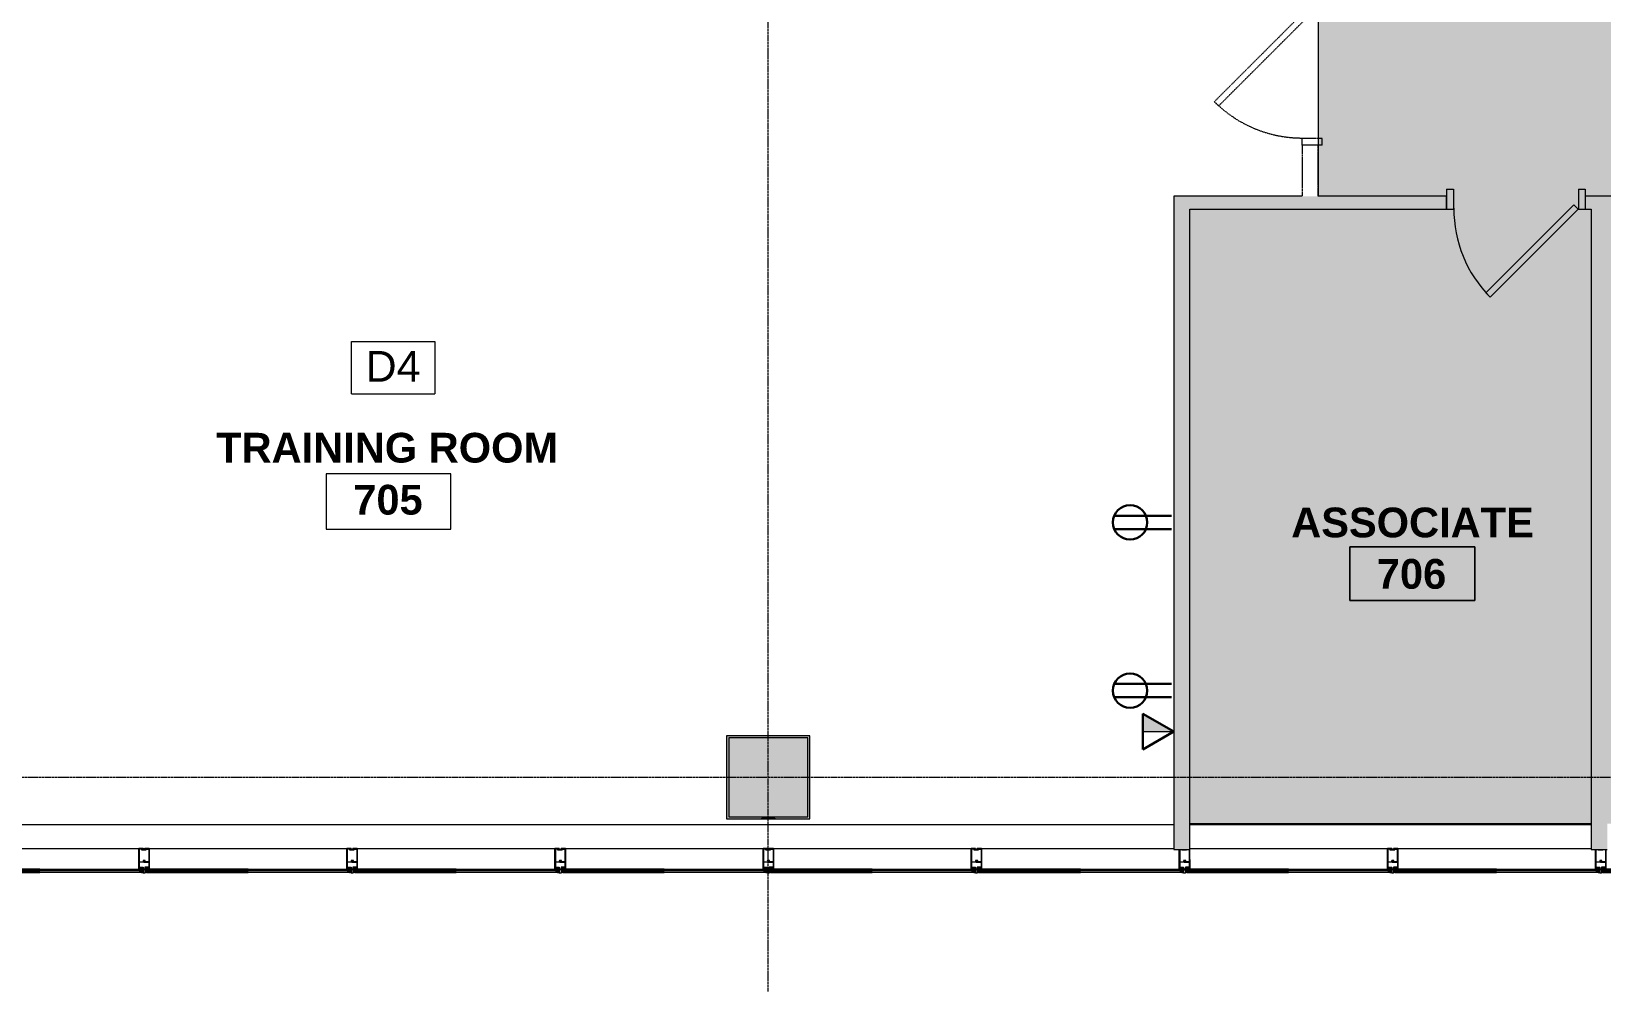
# Model space of a CAD drawing. Header units: inches. Extents: x -203 to 2791, y -968 to 768.
# Drawn here: x 1042.3 to 1495, y -570.5 to -296.2 of the extents above; entities that cross this region are included whole.
import ezdxf

# ---------------------------------------------------------------- set-up
doc = ezdxf.new("R2010")
doc.units = ezdxf.units.IN
doc.header["$MEASUREMENT"] = 0
doc.linetypes.add('Demolished', pattern=[0.1875, 0.125, -0.0625])
doc.linetypes.add('Grid Line 1_2_', pattern=[0.875, 0.5, -0.125, 0.125, -0.125])
for name, color, linetype, lineweight in [('A-ANNO-KEYN', 231, 'Continuous', 9), ('A-ANNO-NOTE', 131, 'Continuous', 13), ('A-AREA-IDEN', 2, 'Continuous', 9), ('A-Bldg-Patt', 7, 'Continuous', 9), ('A-Cols-Bldg', 7, 'Continuous', 9), ('A-DETL-GENF', 92, 'Continuous', 9), ('A-DETL-THIN', 151, 'Continuous', 9), ('A-DOOR', 31, 'Continuous', 13), ('A-DOOR-FRAM', 31, 'Continuous', 20), ('A-Glaz-Exst', 7, 'Continuous', 9), ('A-WALL', 113, 'Demolished', 9), ('A-WALL-PATT', 111, 'Continuous', 13), ('G-ANNO-TEXT', 231, 'Continuous', 9), ('I-WALL', 2, 'Continuous', 13), ('Jenner and Block 7fl_BB_dwg', 8, 'Continuous', 9), ('S-GRID', 1, 'Continuous', 9)]:
    doc.layers.add(name, color=color, linetype=linetype, lineweight=lineweight)
doc.styles.add('Arial', font='arial.ttf', dxfattribs={"height": 8.851796})
doc.styles.add('Swis721 Lt BT_B', font='', dxfattribs={"height": 8.583975})
doc.styles.get('Swis721 Lt BT_B').set_extended_font_data('Swis721 Lt BT', bold=True)

# ---------------------------------------------------------------- blocks, each defined once
blk = doc.blocks.new('Jenner and Block 7fl_BB_dwg_CW-STRIP-V12-Level 7 Demo')
at = {"layer": 'A-Glaz-Exst'}
for p, q in [((-133.51, -24.09), (-122.37, -50.32)), ((-122.14, -50.23), (-133.28, -23.99)), ((-132.82, -23.8), (-121.68, -50.03)), ((-121.45, -49.93), (-132.59, -23.7))]:
    blk.add_line(p, q, dxfattribs=at)
blk = doc.blocks.new('Jenner and Block 7fl_BB_dwg_CW-STRIP-5551912-Level 7 Demo')
at = {"layer": 'A-Glaz-Exst'}
for p, q in [((-127.34, -53.32), (-127.56, -52.8)), ((-127.5, -52.64), (-124.39, -51.32)), ((-127.2, -53.33), (-127.26, -53.35)), ((-126.62, -54.54), (-127.12, -53.36)), ((-126.42, -55.17), (-123.32, -53.85)), ((-124.23, -51.38), (-123.91, -52.13)), ((-124.09, -52.63), (-124.08, -52.59)), ((-124.09, -52.78), (-124.03, -52.91)), ((-124.06, -52.65), (-124.04, -52.6)), ((-124.05, -51.17), (-123.01, -50.73)), ((-124.04, -52.43), (-123.99, -52.37)), ((-124.01, -52.57), (-123.8, -52.48)), ((-123.96, -52.47), (-123.97, -52.44)), ((-123.96, -52.36), (-123.88, -52.36)), ((-123.92, -52.42), (-123.9, -52.45)), ((-123.75, -52.48), (-123.71, -52.5)), ((-123.74, -52.44), (-123.69, -52.46)), ((-123.25, -53.69), (-123.64, -52.78)), ((-123.59, -52.56), (-123.13, -53.64)), ((-122.97, -53.7), (-121.94, -53.26)), ((-121.88, -51.54), (-122.01, -51.58)), ((-121.75, -51.73), (-121.85, -51.55)), ((-121.68, -51.87), (-121.79, -51.93)), ((-121.72, -51.64), (-121.66, -51.83)), ((-120.76, -51.54), (-120.96, -51.08)), ((-126.7, -54.61), (-126.64, -54.58))]:
    blk.add_line(p, q, dxfattribs=at)
at = {"layer": 'A-Glaz-Exst', "flags": 128}
for points in [[(-133.51, -24.09), (-122.34, -50.38), (-122.08, -51.01), (-121.85, -50.92), (-133.28, -23.99)], [(-132.82, -23.8), (-121.39, -50.72), (-121.16, -50.62), (-132.59, -23.7)], [(-122.46, -50.43), (-122.48, -50.37), (-127.89, -52.67), (-127.4, -53.82), (-127.17, -53.72), (-127.4, -53.82), (-127.89, -52.67), (-122.48, -50.37), (-122.46, -50.43), (-122.34, -50.38), (-122.46, -50.43), (-122.69, -50.53)], [(-109.83, -79.22), (-121.26, -52.3), (-121.49, -52.4), (-121.22, -53.03), (-121.34, -53.08), (-121.31, -53.13), (-126.72, -55.43), (-127.21, -54.28), (-126.95, -54.17), (-126.98, -54.18), (-127.21, -54.28), (-126.72, -55.43), (-121.31, -53.13), (-121.34, -53.08), (-121.57, -53.17)], [(-126.88, -54.24), (-126.91, -54.19), (-127.09, -53.75), (-126.74, -54.59)], [(-126.92, -54.33), (-126.83, -54.53), (-126.86, -54.54), (-126.88, -54.5), (-126.92, -54.51), (-126.86, -54.66), (-126.82, -54.64), (-126.84, -54.6), (-126.81, -54.58), (-126.59, -55.1)], [(-123.94, -52.21), (-124.27, -52.35), (-124.17, -52.58), (-123.98, -52.5)], [(-123.87, -52.45), (-123.67, -52.37), (-124.11, -51.34)], [(-124.08, -52.57), (-124.09, -52.55), (-123.98, -52.5), (-124, -52.45), (-124.02, -52.45)], [(-123.87, -52.39), (-123.89, -52.4), (-123.87, -52.45), (-123.76, -52.41), (-123.75, -52.43)], [(-122.85, -50.8), (-122.46, -51.72), (-121.94, -51.5), (-121.95, -51.47), (-121.99, -51.48), (-122.01, -51.45), (-121.87, -51.38), (-121.85, -51.42), (-121.89, -51.45), (-121.88, -51.47), (-121.82, -51.45), (-120.96, -51.08), (-121.06, -50.85)], [(-122.34, -50.38), (-122.54, -50.87), (-122.2, -50.73), (-122.69, -50.53), (-122.37, -51.28)], [(-121.87, -53.1), (-122.26, -52.18), (-121.74, -51.96), (-121.73, -51.99), (-121.77, -52.01), (-121.75, -52.05), (-121.61, -51.99), (-121.63, -51.95), (-121.67, -51.96), (-121.68, -51.93), (-121.57, -51.89), (-121.69, -51.6), (-121.7, -51.6), (-121.69, -51.6), (-121.57, -51.89), (-120.76, -51.54), (-120.67, -51.77), (-121.82, -52.26)], [(-121.82, -51.45), (-120.96, -51.08), (-121.06, -50.85), (-122.21, -51.34)], [(-122.05, -51.56), (-122.05, -51.55), (-121.94, -51.5)], [(-121.99, -50.5), (-122.02, -50.42), (-121.62, -50.24), (-121.59, -50.33)], [(-121.96, -50.56), (-121.94, -50.62), (-121.84, -50.78), (-121.49, -50.63), (-121.54, -50.45), (-121.56, -50.39)], [(-110.06, -79.32), (-121.22, -53.03), (-121.71, -52.83), (-121.37, -52.68), (-121.57, -53.17), (-121.88, -52.43)], [(-121.7, -51.74), (-121.82, -51.45), (-121.7, -51.74), (-121.71, -51.74)], [(-121.81, -51.97), (-121.8, -51.98), (-121.74, -51.96)], [(-121.08, -52.63), (-121.11, -52.57), (-121.15, -52.39), (-120.81, -52.24), (-120.71, -52.4), (-120.68, -52.46)], [(-121.06, -52.69), (-121.02, -52.77), (-120.62, -52.6), (-120.66, -52.52)], [(-109.37, -79.03), (-120.8, -52.1), (-120.57, -52), (-109.14, -78.93)]]:
    blk.add_lwpolyline(points, dxfattribs=at)
blk.add_lwpolyline([(-120.67, -51.77), (-120.76, -51.54), (-121.57, -51.89), (-120.76, -51.54)], close=True, dxfattribs=at)
at = {"layer": 'A-Glaz-Exst'}
for centre, radius in [((-121.98, -50.53), 0.0312), ((-121.57, -50.36), 0.0313), ((-121.07, -52.66), 0.0312), ((-120.67, -52.49), 0.0312)]:
    blk.add_circle(centre, radius, dxfattribs=at)
for centre, radius, start, end in [((-127.45, -52.75), 0.125, 113.0045, 203.0045), ((-127.29, -53.29), 0.0625, 203.0045, 293.0045), ((-127.18, -53.39), 0.0625, 23.0045, 113.0045), ((-127.15, -53.78), 0.0625, 23.0045, 113.0045), ((-127.15, -53.78), 0.0625, 23.0045, 113.0045), ((-126.94, -54.2), 0.0312, 23.0045, 113.0045), ((-126.94, -54.2), 0.0312, 23.0045, 113.0045), ((-126.89, -54.31), 0.0312, 113.0045, 203.0045), ((-126.91, -54.26), 0.0313, 293.0045, 23.0045), ((-124.34, -51.43), 0.125, 23.0045, 113.0045), ((-124, -51.29), 0.125, 113.0045, 203.0045), ((-124.01, -52.66), 0.089, 160.7135, 253.0177), ((-124.03, -52.23), 0.548, 263.7768, 322.8434), ((-124.09, -52.58), 0.0197, 337.7655, 23.0045), ((-123.99, -52.65), 0.0695, 179.3043, 235.285), ((-124.03, -52.58), 0.0139, 50.356, 225.537), ((-124.03, -52.44), 0.016, 138.4428, 293.0045), ((-124.03, -52.23), 0.517, 269.0257, 316.9833), ((-124.05, -52.6), 0.0118, 337.7655, 45.537), ((-124.02, -52.26), 0.451, 268.6149, 317.394), ((-124.03, -52.23), 0.673, 269.5765, 305.68), ((-124.02, -52.56), 0.0118, 230.356, 293.0045), ((-123.96, -52.4), 0.04, 87.5662, 138.4428), ((-123.94, -52.43), 0.0306, 26.7074, 199.3016), ((-123.93, -52.46), 0.0306, 206.7074, 19.3016), ((-123.97, -52.16), 0.0625, 293.0045, 23.0045), ((-123.88, -52.38), 0.016, 293.0045, 87.5662), ((-123.8, -52.47), 0.0118, 293.0045, 355.653), ((-123.77, -52.47), 0.0139, 0.472, 175.653), ((-123.75, -52.47), 0.0118, 180.472, 248.2435), ((-123.73, -52.43), 0.0197, 203.0045, 248.2435), ((-123.75, -52.55), 0.0695, 350.7239, 46.7046), ((-123.73, -52.54), 0.089, 332.9913, 65.2955), ((-123.37, -53.73), 0.125, 293.0045, 23.0045), ((-123.02, -53.59), 0.125, 203.0045, 293.0045), ((-122.96, -50.85), 0.125, 23.0045, 113.0045), ((-122.22, -51.15), 0.313, 76.1346, 149.8744), ((-122.18, -51.16), 0.221, 68.0045, 194.8744), ((-122.26, -51.23), 0.125, 203.0045, 293.0045), ((-121.97, -51.25), 0.257, 114.4891, 201.5199), ((-122.02, -51.55), 0.0312, 203.0045, 288.0045), ((-121.98, -53.15), 0.125, 293.0045, 23.0045), ((-121.77, -52.38), 0.125, 113.0045, 203.0045), ((-121.88, -51.57), 0.0312, 23.0045, 108.0045), ((-121.67, -52.37), 0.221, 211.1346, 338.0045), ((-121.43, -51.25), 0.531, 84.932, 141.077), ((-121.58, -52.16), 0.257, 204.4891, 291.5199), ((-121.78, -51.95), 0.0312, 118.0045, 203.0045), ((-121.69, -52.41), 0.313, 256.1346, 329.8744), ((-121.72, -51.71), 0.0313, 208.0045, 293.0045), ((-121.69, -51.63), 0.0313, 113.0045, 198.0045), ((-121.55, -50.92), 0.145, 75.2021, 272.5168), ((-121.69, -51.84), 0.0312, 298.0045, 23.0045), ((-121.46, -50.89), 0.13, 309.3067, 96.5963), ((-121.06, -50.72), 0.266, 174.932, 231.077), ((-121.01, -50.7), 0.266, 174.932, 231.077), ((-121.21, -51.77), 0.531, 264.932, 321.077), ((-120.95, -50.67), 0.266, 174.932, 231.077), ((-121.06, -52.09), 0.145, 133.4921, 330.8069), ((-120.89, -50.65), 0.266, 174.932, 231.077), ((-120.97, -52.04), 0.13, 309.4127, 96.7023), ((-120.57, -51.87), 0.266, 174.932, 231.077), ((-120.52, -51.85), 0.266, 174.932, 231.077), ((-120.46, -51.82), 0.266, 174.932, 231.077), ((-120.4, -51.8), 0.266, 174.932, 231.077), ((-126.71, -54.58), 0.0312, 203.0045, 293.0045), ((-126.65, -54.55), 0.0313, 293.0045, 23.0045), ((-126.47, -55.05), 0.125, 203.0045, 293.0045)]:
    blk.add_arc(centre, radius, start, end, dxfattribs=at)
blk = doc.blocks.new('Jenner and Block 7fl_BB_dwg_CW-STRIP-V13-Level 7 Demo')
at = {"layer": 'A-Glaz-Exst'}
for p, q in [((-127.5, -52.64), (-124.39, -51.32)), ((-127.2, -53.33), (-127.26, -53.35)), ((-126.62, -54.54), (-127.12, -53.36)), ((-126.42, -55.17), (-123.32, -53.85)), ((-124.23, -51.38), (-123.91, -52.13)), ((-124.09, -52.63), (-124.08, -52.59)), ((-124.09, -52.78), (-124.03, -52.91)), ((-124.06, -52.65), (-124.04, -52.6)), ((-124.05, -51.17), (-123.01, -50.73)), ((-124.04, -52.43), (-123.99, -52.37)), ((-124.01, -52.57), (-123.8, -52.48)), ((-123.96, -52.47), (-123.97, -52.44)), ((-123.96, -52.36), (-123.88, -52.36)), ((-123.92, -52.42), (-123.9, -52.45)), ((-123.75, -52.48), (-123.71, -52.5)), ((-123.74, -52.44), (-123.69, -52.46)), ((-123.25, -53.69), (-123.64, -52.78)), ((-123.59, -52.56), (-123.13, -53.64)), ((-122.97, -53.7), (-121.94, -53.26)), ((-121.88, -51.54), (-122.01, -51.58)), ((-121.75, -51.73), (-121.85, -51.55)), ((-121.68, -51.87), (-121.79, -51.93)), ((-121.72, -51.64), (-121.66, -51.83)), ((-120.76, -51.54), (-120.96, -51.08)), ((-126.7, -54.61), (-126.64, -54.58))]:
    blk.add_line(p, q, dxfattribs=at)
at = {"layer": 'A-Glaz-Exst', "flags": 128}
for points in [[(-133.51, -24.09), (-122.34, -50.38), (-122.08, -51.01), (-121.85, -50.92), (-133.28, -23.99)], [(-132.82, -23.8), (-121.39, -50.72), (-121.16, -50.62), (-132.59, -23.7)], [(-122.46, -50.43), (-122.48, -50.37), (-127.6, -52.55)], [(-127.6, -52.55), (-122.48, -50.37), (-122.46, -50.43), (-122.34, -50.38), (-122.46, -50.43), (-122.69, -50.53)], [(-109.83, -79.22), (-121.26, -52.3), (-121.49, -52.4), (-121.22, -53.03), (-121.34, -53.08), (-121.31, -53.13), (-126.43, -55.31)], [(-126.43, -55.31), (-121.31, -53.13), (-121.34, -53.08), (-121.57, -53.17)], [(-123.94, -52.21), (-124.27, -52.35), (-124.17, -52.58), (-123.98, -52.5)], [(-123.87, -52.45), (-123.67, -52.37), (-124.11, -51.34)], [(-124.08, -52.57), (-124.09, -52.55), (-123.98, -52.5), (-124, -52.45), (-124.02, -52.45)], [(-123.87, -52.39), (-123.89, -52.4), (-123.87, -52.45), (-123.76, -52.41), (-123.75, -52.43)], [(-122.85, -50.8), (-122.46, -51.72), (-121.94, -51.5), (-121.95, -51.47), (-121.99, -51.48), (-122.01, -51.45), (-121.87, -51.38), (-121.85, -51.42), (-121.89, -51.45), (-121.88, -51.47), (-121.82, -51.45), (-120.96, -51.08), (-121.06, -50.85)], [(-122.34, -50.38), (-122.54, -50.87), (-122.2, -50.73), (-122.69, -50.53), (-122.37, -51.28)], [(-121.87, -53.1), (-122.26, -52.18), (-121.74, -51.96), (-121.73, -51.99), (-121.77, -52.01), (-121.75, -52.05), (-121.61, -51.99), (-121.63, -51.95), (-121.67, -51.96), (-121.68, -51.93), (-121.57, -51.89), (-121.69, -51.6), (-121.7, -51.6), (-121.69, -51.6), (-121.57, -51.89), (-120.76, -51.54), (-120.67, -51.77), (-121.82, -52.26)], [(-121.82, -51.45), (-120.96, -51.08), (-121.06, -50.85), (-122.21, -51.34)], [(-122.05, -51.56), (-122.05, -51.55), (-121.94, -51.5)], [(-121.99, -50.5), (-122.02, -50.42), (-121.62, -50.24), (-121.59, -50.33)], [(-121.96, -50.56), (-121.94, -50.62), (-121.84, -50.78), (-121.49, -50.63), (-121.54, -50.45), (-121.56, -50.39)], [(-110.06, -79.32), (-121.22, -53.03), (-121.71, -52.83), (-121.37, -52.68), (-121.57, -53.17), (-121.88, -52.43)], [(-121.7, -51.74), (-121.82, -51.45), (-121.7, -51.74), (-121.71, -51.74)], [(-121.81, -51.97), (-121.8, -51.98), (-121.74, -51.96)], [(-121.08, -52.63), (-121.11, -52.57), (-121.15, -52.39), (-120.81, -52.24), (-120.71, -52.4), (-120.68, -52.46)], [(-121.06, -52.69), (-121.02, -52.77), (-120.62, -52.6), (-120.66, -52.52)], [(-109.37, -79.03), (-120.8, -52.1), (-120.57, -52), (-109.14, -78.93)]]:
    blk.add_lwpolyline(points, dxfattribs=at)
blk.add_lwpolyline([(-120.67, -51.77), (-120.76, -51.54), (-121.57, -51.89), (-120.76, -51.54)], close=True, dxfattribs=at)
at = {"layer": 'A-Glaz-Exst'}
for centre, radius in [((-121.98, -50.53), 0.0312), ((-121.57, -50.36), 0.0313), ((-121.07, -52.66), 0.0312), ((-120.67, -52.49), 0.0312)]:
    blk.add_circle(centre, radius, dxfattribs=at)
for centre, radius, start, end in [((-127.45, -52.75), 0.125, 113.0045, 144.8243), ((-127.18, -53.39), 0.0625, 23.0045, 113.0045), ((-124.34, -51.43), 0.125, 23.0045, 113.0045), ((-124, -51.29), 0.125, 113.0045, 203.0045), ((-124.01, -52.66), 0.089, 160.7135, 253.0177), ((-124.03, -52.23), 0.548, 263.7768, 322.8434), ((-124.09, -52.58), 0.0197, 337.7655, 23.0045), ((-123.99, -52.65), 0.0695, 179.3043, 235.285), ((-124.03, -52.58), 0.0139, 50.356, 225.537), ((-124.03, -52.44), 0.016, 138.4428, 293.0045), ((-124.03, -52.23), 0.517, 269.0257, 316.9833), ((-124.05, -52.6), 0.0118, 337.7655, 45.537), ((-124.02, -52.26), 0.451, 268.6149, 317.394), ((-124.03, -52.23), 0.673, 269.5765, 305.68), ((-124.02, -52.56), 0.0118, 230.356, 293.0045), ((-123.96, -52.4), 0.04, 87.5662, 138.4428), ((-123.94, -52.43), 0.0306, 26.7074, 199.3016), ((-123.93, -52.46), 0.0306, 206.7074, 19.3016), ((-123.97, -52.16), 0.0625, 293.0045, 23.0045), ((-123.88, -52.38), 0.016, 293.0045, 87.5662), ((-123.8, -52.47), 0.0118, 293.0045, 355.653), ((-123.77, -52.47), 0.0139, 0.472, 175.653), ((-123.75, -52.47), 0.0118, 180.472, 248.2435), ((-123.73, -52.43), 0.0197, 203.0045, 248.2435), ((-123.75, -52.55), 0.0695, 350.7239, 46.7046), ((-123.73, -52.54), 0.089, 332.9913, 65.2955), ((-123.37, -53.73), 0.125, 293.0045, 23.0045), ((-123.02, -53.59), 0.125, 203.0045, 293.0045), ((-122.96, -50.85), 0.125, 23.0045, 113.0045), ((-122.22, -51.15), 0.313, 76.1346, 149.8744), ((-122.18, -51.16), 0.221, 68.0045, 194.8744), ((-122.26, -51.23), 0.125, 203.0045, 293.0045), ((-121.97, -51.25), 0.257, 114.4891, 201.5199), ((-122.02, -51.55), 0.0312, 203.0045, 288.0045), ((-121.98, -53.15), 0.125, 293.0045, 23.0045), ((-121.77, -52.38), 0.125, 113.0045, 203.0045), ((-121.88, -51.57), 0.0312, 23.0045, 108.0045), ((-121.67, -52.37), 0.221, 211.1346, 338.0045), ((-121.43, -51.25), 0.531, 84.932, 141.077), ((-121.58, -52.16), 0.257, 204.4891, 291.5199), ((-121.78, -51.95), 0.0312, 118.0045, 203.0045), ((-121.69, -52.41), 0.313, 256.1346, 329.8744), ((-121.72, -51.71), 0.0313, 208.0045, 293.0045), ((-121.69, -51.63), 0.0313, 113.0045, 198.0045), ((-121.55, -50.92), 0.145, 75.2021, 272.5168), ((-121.69, -51.84), 0.0312, 298.0045, 23.0045), ((-121.46, -50.89), 0.13, 309.3067, 96.5963), ((-121.06, -50.72), 0.266, 174.932, 231.077), ((-121.01, -50.7), 0.266, 174.932, 231.077), ((-121.21, -51.77), 0.531, 264.932, 321.077), ((-120.95, -50.67), 0.266, 174.932, 231.077), ((-121.06, -52.09), 0.145, 133.4921, 330.8069), ((-120.89, -50.65), 0.266, 174.932, 231.077), ((-120.97, -52.04), 0.13, 309.4127, 96.7023), ((-120.57, -51.87), 0.266, 174.932, 231.077), ((-120.52, -51.85), 0.266, 174.932, 231.077), ((-120.46, -51.82), 0.266, 174.932, 231.077), ((-120.4, -51.8), 0.266, 174.932, 231.077), ((-126.71, -54.58), 0.0312, 203.0045, 293.0045), ((-126.65, -54.55), 0.0313, 293.0045, 23.0045), ((-126.47, -55.05), 0.125, 261.1847, 293.0045)]:
    blk.add_arc(centre, radius, start, end, dxfattribs=at)
blk = doc.blocks.new('Jenner and Block 7fl_BB_dwg-4985401-Level 7 Demo')
at = {"layer": 'A-Bldg-Patt'}
blk.add_hatch(color=256, dxfattribs=at).paths.add_polyline_path([(1256.61, -523.31), (1256.61, -523.13), (1252.86, -523.13), (1252.86, -523.31)], flags=0)
for p, q in [((1256.61, -523.13), (1252.86, -523.13)), ((1252.86, -523.13), (1252.86, -523.31)), ((1252.86, -523.31), (1256.61, -523.31)), ((1256.61, -523.31), (1256.61, -523.13))]:
    blk.add_line(p, q, dxfattribs=at)
at = {"layer": 'A-Cols-Bldg'}
blk.add_line((1252.86, -523.31), (1256.61, -523.31), dxfattribs=at)
at = {"layer": 'A-Glaz-Exst'}
for p, q in [((1016.23, -524.94), (1371.67, -524.94)), ((1376.3, -524.94), (1491.98, -524.94)), ((1016.23, -531.81), (1073.23, -531.81)), ((1074.23, -531.81), (1131.23, -531.81)), ((1076.23, -531.81), (1133.23, -531.81)), ((1136.23, -531.81), (1193.23, -531.81)), ((1196.23, -531.81), (1253.23, -531.81)), ((1198.23, -531.81), (1255.23, -531.81)), ((1256.23, -531.81), (1313.23, -531.81)), ((1316.23, -531.81), (1371.67, -531.81)), ((1376.3, -531.81), (1433.23, -531.81)), ((1436.23, -531.81), (1491.98, -531.81))]:
    blk.add_line(p, q, dxfattribs=at)
at = {"rotation": 246.9955198969619}
for name, p in [('Jenner and Block 7fl_BB_dwg_CW-STRIP-5551912-Level 7 Demo', (1074.73, -670.12)), ('Jenner and Block 7fl_BB_dwg_CW-STRIP-5551912-Level 7 Demo', (1134.73, -670.12)), ('Jenner and Block 7fl_BB_dwg_CW-STRIP-5551912-Level 7 Demo', (1194.73, -670.12)), ('Jenner and Block 7fl_BB_dwg_CW-STRIP-5551912-Level 7 Demo', (1254.73, -670.12)), ('Jenner and Block 7fl_BB_dwg_CW-STRIP-5551912-Level 7 Demo', (1314.73, -670.12)), ('Jenner and Block 7fl_BB_dwg_CW-STRIP-V13-Level 7 Demo', (1374.73, -670.12)), ('Jenner and Block 7fl_BB_dwg_CW-STRIP-5551912-Level 7 Demo', (1434.73, -670.12)), ('Jenner and Block 7fl_BB_dwg_CW-STRIP-V13-Level 7 Demo', (1494.73, -670.12)), ('Jenner and Block 7fl_BB_dwg_CW-STRIP-V12-Level 7 Demo', (1014.73, -670.12))]:
    blk.add_blockref(name, p, dxfattribs=at)
blk = doc.blocks.new('Single Flush - OTJ_SOLIDFLUSH_ALUM-4761326-Level 7 Demo')
at = {"layer": 'A-DOOR', "color": 250, "linetype": 'Demolished', "lineweight": 20}
for p, q in [((-7.42, 27.64), (-8.65, 26.4)), ((17.91, 2.31), (-7.42, 27.64)), ((-8.65, 26.4), (16.67, 1.08)), ((16.67, 1.08), (17.91, 2.31))]:
    blk.add_line(p, q, dxfattribs=at)
at = {"layer": 'A-DOOR', "color": 7, "linetype": 'Demolished', "lineweight": 9}
blk.add_arc((17.91, 2.31), 35.81, 135, 180.5, dxfattribs=at)
at = {"layer": 'A-DOOR-FRAM', "color": 250, "linetype": 'Demolished'}
for p, q in [((-20, -3.44), (-20, 2.31)), ((-20, 2.31), (-18, 2.31)), ((-18, -3.44), (-18, 2.31)), ((18, -3.44), (18, 2.31)), ((18, 2.31), (20, 2.31)), ((20, -3.44), (20, 2.31)), ((-20, -3.44), (-18, -3.44)), ((18, -3.44), (20, -3.44))]:
    blk.add_line(p, q, dxfattribs=at)
blk = doc.blocks.new('Single Flush - OTJ_SOLIDFLUSH_ALUM-5611425-Level 7 Demo')
at = {"layer": 'A-DOOR', "color": 8, "lineweight": 20}
for p, q in [((-8.65, -25.96), (16.67, -0.64)), ((17.91, -1.88), (-7.42, -27.2)), ((16.67, -0.64), (17.91, -1.88)), ((-7.42, -27.2), (-8.65, -25.96))]:
    blk.add_line(p, q, dxfattribs=at)
at = {"layer": 'A-DOOR', "color": 55, "lineweight": 9}
blk.add_arc((17.91, -1.88), 35.81, 179.5, 225, dxfattribs=at)
at = {"layer": 'A-DOOR-FRAM', "color": 8}
for p, q in [((-20, 3.87), (-20, -1.88)), ((-20, 3.87), (-18, 3.87)), ((-18, 3.87), (-18, -1.88)), ((18, 3.87), (18, -1.88)), ((18, 3.87), (20, 3.87)), ((20, 3.87), (20, -1.88)), ((-20, -1.88), (-18, -1.88)), ((18, -1.88), (20, -1.88))]:
    blk.add_line(p, q, dxfattribs=at)
blk = doc.blocks.new('Jenner and Block 7fl_BB_dwg-V27-Level 7 Demo')
at = {"layer": 'A-Bldg-Patt'}
blk.add_hatch(color=256, dxfattribs=at).paths.add_polyline_path([(1256.61, -523.31), (1256.61, -523.13), (1252.86, -523.13), (1252.86, -523.31)], flags=0)
for p, q in [((1256.61, -523.13), (1252.86, -523.13)), ((1252.86, -523.13), (1252.86, -523.31)), ((1252.86, -523.31), (1256.61, -523.31)), ((1256.61, -523.31), (1256.61, -523.13))]:
    blk.add_line(p, q, dxfattribs=at)
at = {"layer": 'A-Cols-Bldg'}
blk.add_line((1252.86, -523.31), (1256.61, -523.31), dxfattribs=at)
at = {"layer": 'A-Glaz-Exst'}
for p, q in [((1016.23, -524.94), (1371.67, -524.94)), ((1376.3, -524.94), (1491.98, -524.94)), ((1016.23, -531.81), (1073.23, -531.81)), ((1074.23, -531.81), (1131.23, -531.81)), ((1076.23, -531.81), (1133.23, -531.81)), ((1136.23, -531.81), (1193.23, -531.81)), ((1196.23, -531.81), (1253.23, -531.81)), ((1198.23, -531.81), (1255.23, -531.81)), ((1256.23, -531.81), (1313.23, -531.81)), ((1316.23, -531.81), (1371.67, -531.81)), ((1376.3, -531.81), (1433.23, -531.81)), ((1436.23, -531.81), (1491.98, -531.81))]:
    blk.add_line(p, q, dxfattribs=at)
at = {"rotation": 246.9955198969619}
for name, p in [('Jenner and Block 7fl_BB_dwg_CW-STRIP-5551912-Level 7 Demo', (1074.73, -670.12)), ('Jenner and Block 7fl_BB_dwg_CW-STRIP-5551912-Level 7 Demo', (1134.73, -670.12)), ('Jenner and Block 7fl_BB_dwg_CW-STRIP-5551912-Level 7 Demo', (1194.73, -670.12)), ('Jenner and Block 7fl_BB_dwg_CW-STRIP-5551912-Level 7 Demo', (1254.73, -670.12)), ('Jenner and Block 7fl_BB_dwg_CW-STRIP-5551912-Level 7 Demo', (1314.73, -670.12)), ('Jenner and Block 7fl_BB_dwg_CW-STRIP-V13-Level 7 Demo', (1374.73, -670.12)), ('Jenner and Block 7fl_BB_dwg_CW-STRIP-5551912-Level 7 Demo', (1434.73, -670.12)), ('Jenner and Block 7fl_BB_dwg_CW-STRIP-V13-Level 7 Demo', (1494.73, -670.12)), ('Jenner and Block 7fl_BB_dwg_CW-STRIP-V12-Level 7 Demo', (1014.73, -670.12))]:
    blk.add_blockref(name, p, dxfattribs=at)
blk = doc.blocks.new('Room Tag - Room Name and Number-3379422-Level 7 Demo')
at = {"layer": 'A-AREA-IDEN'}
for p, q in [((-0.1881, -0.1636), (-0.1881, -0.0018)), ((-0.1881, -0.0018), (0.1869, -0.0018)), ((0.1869, -0.0018), (-0.1881, -0.0018)), ((-0.1881, -0.0018), (-0.1881, -0.1636)), ((0.1869, -0.0018), (0.1869, -0.1636)), ((0.1869, -0.1636), (0.1869, -0.0018)), ((0.1869, -0.1636), (-0.1881, -0.1636)), ((-0.1881, -0.1636), (0.1869, -0.1636))]:
    blk.add_line(p, q, dxfattribs=at)
blk = doc.blocks.new('Keynote Tag - Keynote Number - Boxed-135510-Level 7 Demo')
at = {"layer": 'A-ANNO-KEYN'}
for p, q in [((-0.125, -0.0792), (-0.125, 0.0781)), ((-0.125, 0.0781), (0.125, 0.0781)), ((0.125, 0.0781), (0.125, -0.0792)), ((-0.125, -0.0792), (0.125, -0.0792))]:
    blk.add_line(p, q, dxfattribs=at)

msp = doc.modelspace()

# ---------------------------------------------------------------- hatches: boundary and pattern name
at = {"layer": 'A-ANNO-NOTE', "lineweight": 9}
msp.add_hatch(color=55, dxfattribs=at).paths.add_polyline_path([(1371.67, -498.13), (1362.74, -492.97), (1362.74, -498.13)], flags=0)
at = {"layer": 'A-DETL-GENF'}
h = msp.add_hatch(color=9, dxfattribs=at)
h.paths.add_polyline_path([(131.76, -847.99), (290.74, -780.5), (225.6, -627.04), (211.09, -633.2), (209.28, -628.94), (209.42, -628.88), (203.59, -616.37), (207.78, -614.42), (213.68, -627.08), (295.77, -592.23), (297.58, -596.49), (229.86, -625.23), (295, -778.69), (401.08, -733.65), (335.95, -580.2), (334.4, -580.86), (332.59, -576.6), (420.96, -539.09), (422.76, -543.35), (340.21, -578.39), (405.34, -731.84), (511.69, -686.69), (511.69, -619.13), (494.67, -619.13), (494.67, -614.13), (492.17, -614.13), (492.17, -540), (465.42, -540), (465.42, -525.24), (459.58, -527.72), (457.78, -523.46), (465.42, -520.22), (465.42, -507.38), (497.17, -507.38), (497.17, -511.56), (497.67, -511.56), (497.67, -516.56), (497.17, -516.56), (497.17, -614.13), (658.09, -614.13), (718.7, -588.4), (718.7, -513.05), (720.73, -513.05), (720.73, -508.94), (744.73, -508.94), (744.73, -510.06), (757.98, -510.06), (757.98, -505.44), (626.98, -505.44), (626.98, -505.32), (560.67, -505.32), (560.67, -516.56), (537.67, -516.56), (537.67, -511.56), (555.67, -511.56), (555.67, -395.31), (560.67, -395.31), (560.67, -438.44), (560.17, -438.44), (560.17, -441.94), (560.67, -441.94), (560.67, -498.32), (619.98, -498.32), (619.98, -477.94), (626.98, -477.94), (626.98, -501.94), (757.98, -501.94), (757.98, -376.94), (625.46, -376.94), (625.46, -433.44), (624.19, -433.44), (624.19, -433.94), (625.46, -433.94), (625.46, -441.94), (600.17, -441.94), (600.17, -438.44), (621.96, -438.44), (621.96, -303.25), (601.17, -303.25), (601.17, -299.75), (634.61, -299.75), (634.61, -357.01), (793.96, -357.01), (793.96, -230.99), (634.98, -230.99), (634.98, -254.99), (560.67, -254.98), (560.67, -299.75), (561.17, -299.75), (561.17, -303.25), (560.67, -303.25), (560.67, -346.75), (555.67, -346.75), (555.67, -249.98), (575.84, -249.98), (575.84, -200.84), (587.09, -200.84), (587.09, -243.74), (631.48, -243.74), (631.48, -224.99), (675.98, -224.99), (675.98, -160.84), (576.74, -160.84), (576.74, -173.53), (546.74, -173.53), (546.74, 43.98), (1001.73, 43.98), (1001.73, -243.6), (961.86, -243.6), (961.86, -227.44), (963.74, -227.44), (963.74, -224.72), (769.74, -224.72), (769.74, -224.99), (799.96, -224.99), (799.96, -303.86), (963.74, -303.86), (963.74, -267.44), (968.74, -267.44), (968.74, -284.3), (1048.58, -284.3), (1048.57, -116.84), (1052.07, -116.84), (1052.05, -76.84), (1048.57, -76.84), (1048.56, 0.1), (1552.61, 0.1), (1552.61, 338), (1723.3, 338), (1723.3, 351.59), (1731.86, 351.59), (1731.86, 355.59), (1736.48, 355.59), (1736.48, 351.59), (1910.23, 351.59), (1910.23, 580.43), (-120.35, 580.43), (-120.35, 406.96), (53.87, 406.96), (53.87, 426.96), (70.73, 426.96), (70.73, 422.34), (58.49, 422.34), (58.49, 402.34), (58.05, 402.34), (58.05, 327.65), (54.3, 327.65), (54.3, 402.34), (-120.35, 402.34), (-120.35, 286.96), (54.3, 286.96), (54.3, 287.65), (58.05, 287.65), (58.05, 279.65), (54.3, 279.65), (54.3, 282.34), (-120.35, 282.34), (-120.35, 166.96), (54.3, 166.96), (54.3, 239.65), (58.05, 239.65), (58.05, 160.65), (54.3, 160.65), (54.3, 162.34), (-120.35, 162.34), (-120.35, 0.55), (-80.76, 0.55), (-80.76, -12.89), (54.3, -12.89), (54.3, 120.65), (58.05, 120.65), (58.05, -20.2), (54.3, -20.2), (54.3, -17.52), (-80.76, -17.52), (-80.76, -30.95), (-120.35, -30.95), (-120.35, -193.04), (54.3, -193.04), (54.3, -60.2), (58.05, -60.2), (58.05, -218.21), (72.52, -252.29), (69.07, -253.76), (54.3, -218.97), (54.3, -197.66), (-120.35, -197.66), (-120.35, -254.17), (-74.96, -361.1), (84.5, -290.1), (84.7, -290.58), (88.16, -289.11), (140.82, -413.14), (137.36, -414.61), (86.31, -294.36), (-73.15, -365.35), (42.67, -638.13), (201.92, -566.67), (175.4, -504.2), (178.85, -502.74), (207.15, -569.39), (190.31, -576.95), (190.88, -578.17), (186.68, -580.12), (186.09, -578.85), (44.47, -642.39), (120.79, -822.14)], flags=0)
h.paths.add_polyline_path([(225.76, -805.76), (216.38, -783.67), (238.47, -774.29), (247.85, -796.38), (232.98, -802.69)], flags=0)
h.paths.add_polyline_path([(446.67, -711.97), (437.29, -689.88), (459.38, -680.5), (468.76, -702.59), (451.58, -709.88)], flags=0)
h.paths.add_polyline_path([(516.31, -684.73), (893.34, -524.65), (967.94, -524.65), (967.94, -523.31), (944.23, -523.31), (944.23, -523.6), (744.73, -523.6), (744.73, -532.94), (723.7, -532.94), (723.7, -561.42), (744.73, -561.42), (744.73, -585.42), (723.7, -585.42), (723.7, -591.71), (659.11, -619.13), (590.81, -619.13), (590.81, -647.06), (516.73, -647.06), (516.73, -643.56), (587.31, -643.56), (587.31, -619.13), (516.31, -619.13), (516.31, -647.06)], flags=0)
h.paths.add_polyline_path([(262.35, -545.88), (246.3, -508.06), (353.1, -462.71), (227.52, -166.92), (120.79, -212.45), (111.01, -189.4), (111.01, 5.62), (114.76, 5.62), (114.76, -29.22), (206.98, -29.22), (206.98, 5.62), (253.21, 5.62), (256.4, 0.1), (258.31, 0.1), (258.31, -3.4), (257.26, -3.4), (257.26, -33.09), (236.48, -33.09), (236.48, -149.24), (377.3, -149.23), (377.29, -3.4), (298.31, -3.4), (298.31, 0.1), (494.79, 0.1), (494.79, -99.48), (491.3, -99.48), (491.29, -3.4), (380.79, -3.4), (380.8, -149.23), (491.3, -149.22), (491.31, -139.48), (494.8, -139.48), (494.81, -201.31), (491.31, -201.31), (491.3, -152.72), (236.48, -152.74), (236.48, -179.07), (297.94, -323.84), (491.32, -323.82), (491.32, -321.75), (494.82, -321.75), (494.83, -446.72), (415.96, -480.36), (414.59, -477.14), (491.33, -444.4), (491.32, -327.32), (299.43, -327.34), (370.94, -495.76), (377.8, -492.83), (379.17, -496.05), (369.08, -500.35), (354.47, -465.93), (287.28, -494.46), (301.97, -529.06), (263.06, -545.58)], flags=0)
h.paths.add_polyline_path([(263.06, -541.78), (297.38, -527.21), (284.06, -495.83), (271.83, -501.02), (281.21, -523.11), (259.11, -532.49), (262.35, -540.12)], flags=0)
h.paths.add_polyline_path([(3.31, -538.98), (-6.07, -516.89), (16.02, -507.51), (19.36, -515.37), (155.59, -457.53), (153, -451.43), (156.45, -449.96), (163.22, -465.92), (159.77, -467.38), (157.39, -461.78), (21.16, -519.62), (25.4, -529.6), (16.02, -533.58)], flags=0)
h.paths.add_polyline_path([(492.17, -535.38), (492.17, -532.94), (471.73, -532.94), (471.73, -512), (470.05, -512), (470.05, -535.38), (491.33, -535.38)], flags=0)
h.paths.add_polyline_path([(1723.7, -524.65), (1723.7, -377.36), (1552.61, -377.36), (1552.61, -347.49), (1539.3, -347.49), (1539.3, -343.74), (1552.61, -343.74), (1552.61, -72.05), (1491.14, -72.05), (1491.14, -77.99), (1487.64, -77.99), (1487.64, -3.4), (1268.73, -3.4), (1268.73, -29.34), (1240.73, -29.34), (1240.73, -3.4), (1166.06, -3.4), (1166.06, -120.24), (1487.64, -120.24), (1487.64, -117.99), (1491.14, -117.99), (1491.14, -287.8), (1483.46, -287.8), (1483.46, -284.3), (1487.64, -284.3), (1487.64, -123.74), (1052.07, -123.74), (1052.08, -284.3), (1443.46, -284.3), (1443.46, -287.8), (1413.3, -287.8), (1413.3, -343.74), (1450.3, -343.74), (1450.3, -347.49), (1376.3, -347.49), (1376.3, -524.65), (1491.98, -524.65), (1491.98, -347.49), (1490.3, -347.49), (1490.3, -343.74), (1499.3, -343.74), (1499.3, -347.49), (1496.61, -347.49), (1496.61, -524.65), (1723.3, -524.65)], flags=0)
h.paths.add_polyline_path([(1542.73, -523.31), (1542.73, -499.31), (1566.73, -499.31), (1566.73, -523.31), (1552.61, -523.31)], flags=0)
h.paths.add_polyline_path([(763.98, -520.1), (940.73, -520.1), (940.73, -497.31), (963.74, -497.31), (963.74, -457.44), (946.48, -457.44), (946.48, -308.86), (799.96, -308.86), (799.96, -363.01), (625.46, -363.01), (625.46, -370.94), (763.98, -370.94), (763.98, -513.56), (744.73, -513.56), (744.73, -520.1), (757.98, -520.1)], flags=0)
h.paths.add_polyline_path([(963.74, -452.44), (963.74, -308.86), (951.48, -308.86), (951.48, -452.44)], flags=0)
h.paths.add_polyline_path([(625.46, -357.01), (631.11, -357.01), (631.11, -303.25), (625.46, -303.25), (625.46, -303.84)], flags=0)
h.paths.add_polyline_path([(491.32, -281.75), (491.32, -281.75), (491.32, -225.31), (471.73, -225.31), (471.73, -201.31), (494.81, -201.31), (494.81, -281.75), (491.32, -281.75)], flags=0)
h.paths.add_polyline_path([(988.73, -227.44), (992.74, -227.44), (992.74, -227.33), (968.74, -227.33), (968.74, -227.44), (968.96, -227.44)], flags=0)
h.paths.add_polyline_path([(739.47, -224.99), (766.24, -224.99), (766.24, -204.81), (679.48, -204.81), (679.48, -224.99)], flags=0)
h.paths.add_polyline_path([(905.64, -217.72), (963.74, -217.72), (963.74, -199.94), (988.73, -199.94), (988.73, -161.74), (992.74, -161.74), (992.74, -121.74), (988.73, -121.74), (988.73, -121.34), (980.11, -121.34), (980.11, -122.59), (769.74, -122.59), (769.74, -217.72), (894.29, -217.72)], flags=0)
h.paths.add_polyline_path([(729.42, -201.31), (766.24, -201.31), (766.24, -119.34), (679.48, -119.34), (679.48, -201.31), (698.39, -201.31)], flags=0)
h.paths.add_polyline_path([(232.98, -170.83), (232.98, -164.59), (230.74, -165.55), (232.3, -169.22)], flags=0)
h.paths.add_polyline_path([(227.86, -167.28), (227.67, -166.85), (227.57, -166.9)], flags=0)
h.paths.add_polyline_path([(574.9, -146.84), (668.23, -146.84), (668.23, -111.34), (771.73, -111.34), (771.73, -24.34), (569.74, -24.34), (569.74, -146.84)], flags=0)
h.paths.add_polyline_path([(1099.34, -120.24), (1162.56, -120.21), (1162.56, -3.4), (1052.06, -3.4), (1052.07, -120.24), (1077.05, -120.24)], flags=0)
h.paths.add_polyline_path([(977.65, -111.34), (979.73, -111.34), (979.73, -24.34), (775.23, -24.34), (775.23, -111.34), (961.86, -111.34)], flags=0)
h.paths.add_polyline_path([(248.73, -29.34), (253.51, -29.34), (253.51, -1.91), (251.19, 2.12), (210.48, 2.12), (210.48, -29.22), (220.73, -29.22), (220.73, -1.34), (248.73, -1.34), (248.73, -24.56)], flags=0)
h.paths.add_polyline_path([(-84.26, -27.45), (-84.26, -27.34), (-117.75, -27.34), (-117.75, -2.95), (-120.35, -2.95), (-120.35, -27.45), (-93.75, -27.45)], flags=0)
h.paths.add_polyline_path([(804.73, -16.34), (846.73, -16.34), (846.73, -0.44), (804.73, -0.44), (804.73, -13.82)], flags=0)
h.paths.add_polyline_path([(742.73, -16.34), (742.73, -0.44), (700.73, -0.44), (700.73, -16.34), (739.47, -16.34)], flags=0)
h.paths.add_polyline_path([(950.73, -16.34), (950.73, -0.44), (908.73, -0.44), (908.73, -16.34)], flags=0)
h.paths.add_polyline_path([(596.73, -16.34), (638.73, -16.34), (638.73, -0.44), (596.73, -0.44), (596.73, -6.83)], flags=0)
h.paths.add_polyline_path([(561.11, 72.2), (435.18, 72.2), (435.18, 104.84), (438.68, 104.84), (438.68, 137.19), (361.35, 137.19), (361.35, 102.19), (364.85, 102.19), (364.85, 72.69), (159.58, 72.67), (159.58, 76.17), (236.85, 76.18), (236.85, 164.65), (114.51, 164.64), (114.51, 76.17), (119.58, 76.17), (119.58, 72.67), (111.01, 72.67), (111.01, 168.14), (236.84, 168.15), (236.84, 330.14), (118.59, 330.14), (118.59, 333.64), (240.34, 333.64), (240.34, 219.65), (561.34, 219.65), (561.34, 333.9), (564.84, 333.9), (564.85, 72.2), (561.34, 72.2)], flags=0)
h.paths.add_polyline_path([(982.81, 72.74), (982.81, 72.75), (762.77, 72.75), (762.77, 107.71), (727.68, 107.71), (727.68, 297.2), (668.48, 297.2), (668.48, 107.71), (652.98, 107.71), (652.98, 313.68), (762.77, 313.68), (762.77, 340.7), (1165.23, 340.7), (1165.23, 219.73), (1487.62, 219.75), (1487.62, 333.75), (1491.12, 333.75), (1491.12, 213.95), (1487.62, 213.95), (1487.62, 216.25), (1376.43, 216.22), (1376.43, 76.27), (1487.62, 76.28), (1487.62, 173.95), (1491.12, 173.95), (1491.12, 72.78), (1248.55, 72.76), (1248.55, 102.26), (1252.05, 102.26), (1252.05, 137.26), (1173.05, 137.26), (1173.05, 102.26), (1176.55, 102.26), (1176.55, 72.76), (992.98, 72.74)], flags=0)
h.paths.add_polyline_path([(838.6, 80.75), (982.81, 80.75), (982.81, 146.24), (1048.55, 146.24), (1048.55, 216.22), (766.27, 216.15), (766.27, 80.75), (809.52, 80.75)], flags=0)
h.paths.add_polyline_path([(762.77, 111.21), (762.77, 310.18), (731.18, 310.18), (731.18, 111.21), (739.47, 111.21)], flags=0)
h.paths.add_polyline_path([(656.48, 111.21), (664.98, 111.21), (664.98, 310.18), (656.48, 310.18), (656.48, 119.71)], flags=0)
h.paths.add_polyline_path([(1073, 176.65), (1073, 177.65), (1076.5, 177.65), (1076.5, 216.65), (1073, 216.65), (1073, 216.22), (1052.05, 216.22), (1052.05, 176.65), (1068.47, 176.65)], flags=0)
h.paths.add_polyline_path([(697.48, 300.7), (727.68, 300.7), (727.68, 310.18), (668.48, 310.18), (668.48, 300.7)], flags=0)
h.paths.add_polyline_path([(1736.48, 395.59), (1731.86, 395.59), (1731.86, 410.27), (1678.92, 410.27), (1678.92, 398.15), (1599.73, 398.15), (1599.73, 402.77), (1674.3, 402.77), (1674.3, 414.9), (1731.86, 414.9), (1731.86, 580.15), (1736.48, 580.15), (1736.48, 410.27)], flags=0)
h.paths.add_polyline_path([(1559.73, 398.15), (1548.73, 398.15), (1548.73, 402.77), (1552.17, 402.77), (1552.17, 548.15), (1556.8, 548.15), (1556.8, 402.77), (1559.73, 402.77)], flags=0)
h.paths.add_polyline_path([(1487.62, 398.15), (1299.73, 398.15), (1299.73, 402.77), (1432.42, 402.77), (1432.42, 580.15), (1437.05, 580.15), (1437.05, 402.77), (1508.73, 402.77), (1508.73, 398.15), (1491.12, 398.15)], flags=0)
h.paths.add_polyline_path([(1259.73, 398.15), (1248.73, 398.15), (1248.73, 402.77), (1252.17, 402.77), (1252.17, 550.15), (1256.8, 550.15), (1256.8, 402.77), (1259.73, 402.77)], flags=0)
h.paths.add_polyline_path([(1189.23, 398.15), (999.23, 398.15), (999.23, 402.77), (1132.42, 402.77), (1132.42, 580.15), (1137.05, 580.15), (1137.05, 402.77), (1208.73, 402.77), (1208.73, 398.15)], flags=0)
h.paths.add_polyline_path([(952.17, 398.15), (948.73, 398.15), (948.73, 402.77), (952.17, 402.77), (952.17, 548.65), (956.8, 548.65), (956.8, 402.77), (959.23, 402.77), (959.23, 398.15), (956.8, 398.15)], flags=0)
h.paths.add_polyline_path([(834.43, 398.15), (830.73, 398.15), (830.73, 402.77), (832.42, 402.77), (832.42, 580.15), (837.05, 580.15), (837.05, 402.77), (908.73, 402.77), (908.73, 398.15), (837.05, 398.15)], flags=0)
h.paths.add_polyline_path([(564.84, 398.15), (520.73, 398.15), (520.73, 402.77), (652.42, 402.77), (652.42, 580.15), (657.05, 580.15), (657.05, 402.77), (790.73, 402.77), (790.73, 398.15), (584.66, 398.15)], flags=0)
h.paths.add_polyline_path([(480.73, 398.15), (470.73, 398.15), (470.73, 402.77), (472.42, 402.77), (472.42, 580.15), (477.05, 580.15), (477.05, 402.77), (480.73, 402.77)], flags=0)
h.paths.add_polyline_path([(280.73, 398.15), (280.73, 402.77), (352.42, 402.77), (352.42, 580.15), (357.05, 580.15), (357.05, 402.77), (430.73, 402.77), (430.73, 398.15), (352.42, 398.15)], flags=0)
h.paths.add_polyline_path([(232.42, 398.15), (229.73, 398.15), (229.73, 402.77), (232.42, 402.77), (232.42, 550.15), (237.05, 550.15), (237.05, 402.77), (240.73, 402.77), (240.73, 398.15), (234.68, 398.15)], flags=0)
h.paths.add_polyline_path([(117.05, 398.15), (112.42, 398.15), (112.42, 422.34), (110.73, 422.34), (110.73, 426.96), (112.42, 426.96), (112.42, 580.15), (117.05, 580.15), (117.05, 402.77), (189.73, 402.77), (189.73, 398.15), (118.59, 398.15)], flags=0)
h.paths.add_polyline_path([(942.73, 402.77), (942.73, 577.15), (966.73, 577.15), (966.73, 553.15), (942.73, 553.15)], flags=0)
h.paths.add_polyline_path([(1559.73, 553.15), (1542.73, 553.15), (1542.73, 577.15), (1566.73, 577.15), (1566.73, 553.15)], flags=0)
h.paths.add_polyline_path([(1248.73, 553.15), (1242.73, 553.15), (1242.73, 577.15), (1266.73, 577.15), (1266.73, 553.15), (1252.17, 553.15)], flags=0)
h.paths.add_polyline_path([(596.73, 553.15), (596.73, 577.15), (620.73, 577.15), (620.73, 553.15)], flags=0)
h.paths.add_polyline_path([(240.34, 553.15), (222.73, 553.15), (222.73, 577.15), (246.73, 577.15), (246.73, 553.15)], flags=0)
h.paths.add_polyline_path([(-15.27, 553.15), (-39.27, 553.15), (-39.27, 577.15), (-15.27, 577.15)], flags=0)
at = {"layer": 'A-WALL', "linetype": 'Continuous'}
msp.add_hatch(color=250, dxfattribs=at).paths.add_polyline_path([(1266.11, -522.69), (1266.11, -499.94), (1243.36, -499.94), (1243.36, -522.69)], flags=0)
at = {"layer": 'A-WALL-PATT', "lineweight": 9}
h = msp.add_hatch(color=7, dxfattribs=at)
h.paths.add_polyline_path([(1542.73, -347.49), (1552.61, -347.49), (1552.61, -343.74), (1539.3, -343.74), (1539.3, -347.49)], flags=0)
h.paths.add_polyline_path([(1496.61, -347.49), (1499.3, -347.49), (1499.3, -343.74), (1490.3, -343.74), (1490.3, -347.49), (1491.98, -347.49)], flags=0)
h.paths.add_polyline_path([(1450.3, -347.49), (1450.3, -343.74), (1371.67, -343.74), (1371.67, -347.49), (1443.46, -347.49)], flags=0)
for points in [[(1376.3, -532.13), (1376.3, -347.49), (1371.67, -347.49), (1371.67, -532.13)], [(1496.61, -532.13), (1496.61, -347.49), (1491.98, -347.49), (1491.98, -532.13)]]:
    msp.add_hatch(color=7, dxfattribs=at).paths.add_polyline_path(points, flags=0)
at = {"layer": 'A-WALL-PATT'}
h = msp.add_hatch(color=250, dxfattribs=at)
h.paths.add_polyline_path([(1243.36, -523.31), (1252.86, -523.31), (1252.86, -523.13), (1256.61, -523.13), (1256.61, -523.31), (1266.73, -523.31), (1266.73, -499.31), (1242.73, -499.31), (1242.73, -523.31)], flags=0)
h.paths.add_polyline_path([(1243.36, -522.69), (1243.36, -499.94), (1266.11, -499.94), (1266.11, -522.69)], flags=0)

# ---------------------------------------------------------------- linework, layer by layer
at = {"layer": 'A-ANNO-NOTE', "color": 215, "lineweight": 30}
for p, q in [((1371.02, -435.89), (1354.49, -435.89)), ((1371.02, -439.72), (1354.49, -439.72)), ((1371.02, -484.4), (1354.49, -484.4)), ((1371.02, -488.24), (1354.49, -488.24)), ((1371.67, -498.13), (1362.74, -492.97)), ((1362.74, -503.28), (1362.74, -492.97)), ((1371.67, -498.13), (1362.74, -503.28))]:
    msp.add_line(p, q, dxfattribs=at)
at = {"layer": 'A-ANNO-NOTE', "color": 55, "lineweight": 9}
for p, q in [((1371.67, -498.13), (1362.74, -492.97)), ((1362.74, -492.97), (1362.74, -498.13)), ((1362.74, -498.13), (1371.67, -498.13))]:
    msp.add_line(p, q, dxfattribs=at)
at = {"layer": 'A-ANNO-NOTE', "color": 215, "lineweight": 30}
for centre in [(1359.06, -437.81), (1359.06, -486.32)]:
    msp.add_circle(centre, 4.95, dxfattribs=at)
at = {"layer": 'A-DETL-THIN'}
for p, q in [((1413.3, -287.8), (1413.3, -343.74)), ((1163.23, -423.8), (1127.23, -423.8)), ((1127.23, -423.8), (1127.23, -439.8)), ((1163.23, -439.8), (1163.23, -423.8)), ((1127.23, -439.8), (1163.23, -439.8)), ((1376.3, -524.65), (1491.98, -524.65))]:
    msp.add_line(p, q, dxfattribs=at)
at = {"layer": 'A-WALL', "color": 250, "lineweight": 20}
for p, q in [((1408.67, -329.05), (1408.67, -343.74)), ((1413.3, -329.05), (1408.67, -329.05)), ((1413.3, -343.74), (1413.3, -329.05))]:
    msp.add_line(p, q, dxfattribs=at)
at = {"layer": 'A-WALL', "color": 8, "linetype": 'Continuous', "lineweight": 20}
for p, q in [((1371.67, -347.49), (1371.67, -532.13)), ((1376.3, -532.13), (1376.3, -347.49)), ((1491.98, -347.49), (1491.98, -532.13)), ((1266.73, -499.31), (1242.73, -499.31)), ((1242.73, -499.31), (1242.73, -523.31)), ((1266.73, -523.31), (1266.73, -499.31)), ((1242.73, -523.31), (1252.86, -523.31)), ((1252.86, -523.31), (1252.86, -523.13)), ((1252.86, -523.13), (1256.61, -523.13)), ((1256.61, -523.13), (1256.61, -523.31)), ((1256.61, -523.31), (1266.73, -523.31)), ((1371.67, -532.13), (1376.3, -532.13)), ((1491.98, -532.13), (1496.61, -532.13))]:
    msp.add_line(p, q, dxfattribs=at)
at = {"layer": 'A-WALL', "color": 135, "linetype": 'Continuous', "lineweight": 13}
for p, q in [((1266.11, -499.94), (1243.36, -499.94)), ((1243.36, -499.94), (1243.36, -522.69)), ((1266.11, -522.69), (1266.11, -499.94)), ((1243.36, -522.69), (1266.11, -522.69))]:
    msp.add_line(p, q, dxfattribs=at)
at = {"layer": 'I-WALL', "color": 8, "lineweight": 20}
for p, q in [((1408.67, -343.74), (1371.67, -343.74)), ((1371.67, -343.74), (1371.67, -347.49)), ((1450.3, -343.74), (1413.3, -343.74)), ((1450.3, -347.49), (1450.3, -343.74)), ((1499.3, -343.74), (1490.3, -343.74)), ((1490.3, -343.74), (1490.3, -347.49)), ((1376.3, -347.49), (1450.3, -347.49)), ((1490.3, -347.49), (1491.98, -347.49))]:
    msp.add_line(p, q, dxfattribs=at)
at = {"layer": 'S-GRID', "linetype": 'Grid Line 1_2_'}
for p, q in [((1254.73, -968.26), (1254.73, 744.46)), ((-203.03, -511.31), (2046, -511.31))]:
    msp.add_line(p, q, dxfattribs=at)

# ---------------------------------------------------------------- block references
at = {"layer": 'A-ANNO-KEYN', "xscale": 95.99999999999994, "yscale": 95.99999999999994, "zscale": 95.99999999999994}
msp.add_blockref('Keynote Tag - Keynote Number - Boxed-135510-Level 7 Demo', (1146.57, -393.08), dxfattribs=at)
at = {"layer": 'A-AREA-IDEN', "xscale": 95.99999999999994, "yscale": 95.99999999999994, "zscale": 95.99999999999994}
msp.add_blockref('Room Tag - Room Name and Number-3379422-Level 7 Demo', (1440.47, -444.66), dxfattribs=at)
at = {"layer": 'A-DOOR', "color": 7, "linetype": 'Demolished', "lineweight": 9, "rotation": 89.99999999999982}
msp.add_blockref('Single Flush - OTJ_SOLIDFLUSH_ALUM-4761326-Level 7 Demo', (1410.98, -309.05), dxfattribs=at)
at = {"layer": 'A-DOOR', "color": 135}
msp.add_blockref('Single Flush - OTJ_SOLIDFLUSH_ALUM-5611425-Level 7 Demo', (1470.3, -345.61), dxfattribs=at)
at = {"layer": 'Jenner and Block 7fl_BB_dwg', "color": 7}
for name in ['Jenner and Block 7fl_BB_dwg-4985401-Level 7 Demo', 'Jenner and Block 7fl_BB_dwg-V27-Level 7 Demo']:
    msp.add_blockref(name, (0, 0), dxfattribs=at)

# ---------------------------------------------------------------- texts
at = {"layer": 'A-AREA-IDEN', "char_height": 8.584, "attachment_point": 2, "line_spacing_factor": 0.998538, "style": 'Swis721 Lt BT_B'}
for s, insert, width in [('ASSOCIATE', (1440.48, -433.53), 76.032), ('706', (1440.2, -448.35), 23.004)]:
    msp.add_mtext(s, dxfattribs=dict(at, insert=insert, width=width))
at = {"layer": 'G-ANNO-TEXT', "color": 7, "char_height": 8.584, "attachment_point": 2, "line_spacing_factor": 0.998538, "style": 'Swis721 Lt BT_B'}
for s, insert, width in [('TRAINING ROOM', (1144.84, -411.97), 110.484), ('705', (1145.09, -426.97), 23.004)]:
    msp.add_mtext(s, dxfattribs=dict(at, insert=insert, width=width))

# ---------------------------------------------------------------- next in the draw order: texts
at = {"layer": 'A-ANNO-KEYN', "insert": (1146.55, -388.36), "char_height": 8.852, "width": 18.792, "attachment_point": 2, "line_spacing_factor": 0.938532, "style": 'Arial', "bg_fill": 3, "box_fill_scale": 1.25, "bg_fill_color": 0, "bg_fill_transparency": 0}
msp.add_mtext('D4', dxfattribs=at)

doc.saveas('drawing.dxf')
